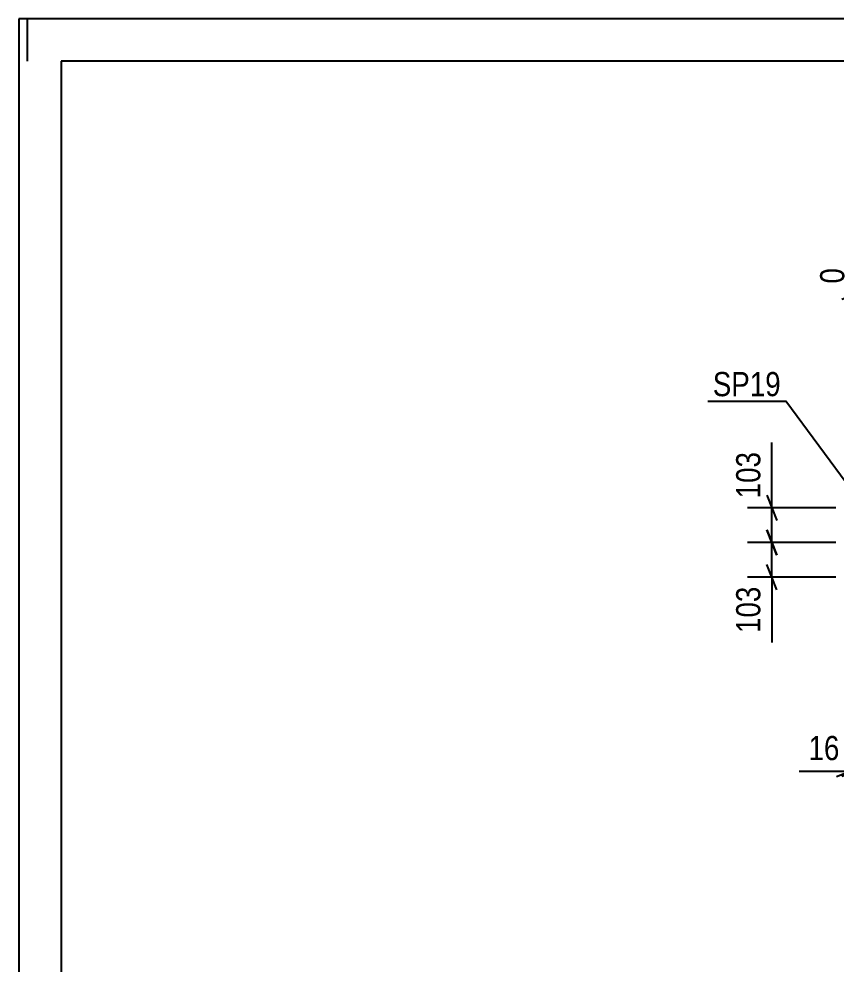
# Model space of a CAD drawing. Header units: millimetres. Extents: x -91 to 750, y -426 to 168.
# Drawn here: x -91.5 to 5.2, y 56.2 to 168.1 of the extents above; entities that cross this region are included whole.
import ezdxf

# ---------------------------------------------------------------- set-up
doc = ezdxf.new("R2010")
doc.units = ezdxf.units.MM
doc.styles.add('Arial Narrow', font='ARIALN.TTF', dxfattribs={"height": 0.2})

# ---------------------------------------------------------------- blocks, each defined once
blk = doc.blocks.new('Unknown-814409585-1133')
at = {"color": 5, "linetype": 'Continuous'}
for p, q in [((749.5, 168.07), (-91.5, 168.07)), ((-91.5, 168.07), (-91.5, -425.93)), ((-90.5, 163.07), (-90.5, 168.07)), ((744.5, 163.07), (-86.5, 163.07)), ((-86.5, 163.07), (-86.5, -420.93))]:
    blk.add_line(p, q, dxfattribs=at)
blk = doc.blocks.new('StraightDimension-814409585-10563 - 2458')
at = {"color": 7, "linetype": 'Continuous'}
for p, q in [((6.68, 98.63), (6.68, 76.62)), ((7.32, 98.63), (7.32, 76.62)), ((5.18, 78.42), (8.18, 79.62)), ((8.82, 79.62), (5.82, 78.42)), ((6.68, 79.02), (0.77, 79.02)), ((6.68, 79.02), (0.77, 79.02)), ((6.68, 79.02), (7.32, 79.02))]:
    blk.add_line(p, q, dxfattribs=at)
at = {"color": 0}
blk.add_wipeout([(6.15, 79.77), (6.15, 83.97), (1.29, 83.97), (1.29, 79.77)], dxfattribs=at)
at = {"color": 3, "style": 'Arial Narrow'}
blk.add_text('16', height=2.863, dxfattribs=at).set_placement((1.89, 80.37))
blk = doc.blocks.new('StraightDimension-814409585-2936 - 2458')
at = {"color": 7, "linetype": 'Continuous'}
for p, q in [((-3.06, 107.63), (-1.86, 104.63)), ((5.12, 106.13), (-5.31, 106.13)), ((-2.46, 102.03), (-2.46, 106.13)), ((-1.86, 100.53), (-3.06, 103.53)), ((5.12, 102.03), (-5.31, 102.03)), ((-2.46, 102.03), (-2.46, 94.3)), ((-2.46, 102.03), (-2.46, 94.3))]:
    blk.add_line(p, q, dxfattribs=at)
at = {"color": 0}
blk.add_wipeout([(-3.21, 101.5), (-7.41, 101.5), (-7.41, 94.82), (-3.21, 94.82)], dxfattribs=at)
at = {"color": 3, "style": 'Arial Narrow'}
blk.add_text('103', height=2.863, rotation=90.0002, dxfattribs=at).set_placement((-3.81, 95.42))
blk = doc.blocks.new('StraightDimension-814409585-2946 - 2458')
at = {"color": 7, "linetype": 'Continuous'}
for p, q in [((-2.46, 110.23), (-2.46, 117.96)), ((-2.46, 110.23), (-2.46, 117.96)), ((-3.06, 111.73), (-1.86, 108.73)), ((5.12, 110.23), (-5.31, 110.23)), ((-2.46, 106.13), (-2.46, 110.23)), ((-1.86, 104.63), (-3.06, 107.63)), ((5.12, 106.13), (-5.31, 106.13))]:
    blk.add_line(p, q, dxfattribs=at)
at = {"color": 0}
blk.add_wipeout([(-3.21, 117.44), (-7.41, 117.44), (-7.41, 110.75), (-3.21, 110.75)], dxfattribs=at)
at = {"color": 3, "style": 'Arial Narrow'}
blk.add_text('103', height=2.863, rotation=90.0002, dxfattribs=at).set_placement((-3.81, 111.35))
blk = doc.blocks.new('StraightDimension-814409585-15570 - 2458')
at = {"color": 7, "linetype": 'Continuous'}
for p, q in [((29.14, 111.13), (29.14, 142.25)), ((7.32, 109.13), (7.32, 138.59)), ((8.82, 136.06), (5.82, 134.86)), ((7.32, 135.46), (29.14, 135.46)), ((27.64, 134.86), (30.64, 136.06))]:
    blk.add_line(p, q, dxfattribs=at)
at = {"color": 0}
blk.add_wipeout([(21.57, 136.21), (21.57, 140.41), (14.88, 140.41), (14.88, 136.21)], dxfattribs=at)
at = {"color": 3, "style": 'Arial Narrow'}
blk.add_text('569', height=2.863, dxfattribs=at).set_placement((15.48, 136.81))
at = {"color": 0, "linetype": 'Continuous'}
for points in [[(28.54, 142.85), (24.34, 142.85), (24.34, 136.16), (28.54, 136.16)], [(6.72, 139.19), (2.52, 139.19), (2.52, 136.16), (6.72, 136.16)]]:
    blk.add_wipeout(points, dxfattribs=at)
at = {"color": 3, "linetype": 'Continuous', "style": 'Arial Narrow'}
for s, height, p in [('569', 2.863, (27.94, 136.76)), ('0', 2.86, (6.12, 136.76))]:
    blk.add_text(s, height=height, rotation=90.0002, dxfattribs=at).set_placement(p)
blk = doc.blocks.new('Mark-814409585-2625 - 2458')
at = {"color": 30, "linetype": 'Continuous'}
for p in [(-10.03, 122.83), (7, 112.27)]:
    blk.add_line(p, (-0.79, 122.83), dxfattribs=at)
at = {"color": 0}
blk.add_wipeout([(-1.39, 123.43), (-1.39, 126.43), (-9.43, 126.43), (-9.43, 123.43)], dxfattribs=at)
blk.add_wipeout([(-1.39, 123.43), (-1.39, 126.43), (-9.43, 126.43), (-9.43, 123.43)], dxfattribs=at)
at = {"color": 3, "style": 'Arial Narrow'}
blk.add_text('SP19', height=2.863, dxfattribs=at).set_placement((-9.43, 123.43))

msp = doc.modelspace()

# ---------------------------------------------------------------- block references
msp.add_blockref('Unknown-814409585-1133', (0, 0))

# ---------------------------------------------------------------- next in the draw order: block references
msp.add_blockref('StraightDimension-814409585-10563 - 2458', (0, 0))

# ---------------------------------------------------------------- next in the draw order: block references
msp.add_blockref('StraightDimension-814409585-2936 - 2458', (0, 0))

# ---------------------------------------------------------------- next in the draw order: block references
msp.add_blockref('StraightDimension-814409585-2946 - 2458', (0, 0))

# ---------------------------------------------------------------- next in the draw order: block references
msp.add_blockref('StraightDimension-814409585-15570 - 2458', (0, 0))

# ---------------------------------------------------------------- next in the draw order: block references
msp.add_blockref('Mark-814409585-2625 - 2458', (0, 0))

doc.saveas('drawing.dxf')
